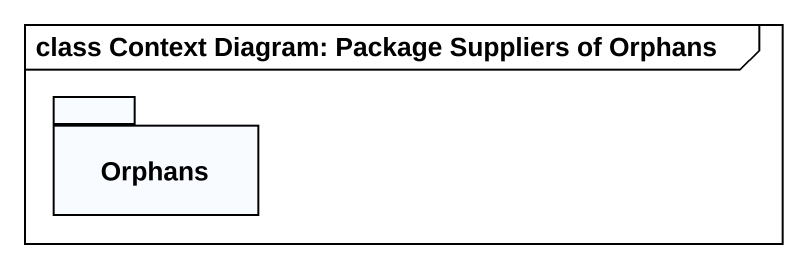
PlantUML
@startuml
mainframe class Context Diagram: Package Suppliers of Orphans
package Orphans {
}
@enduml
